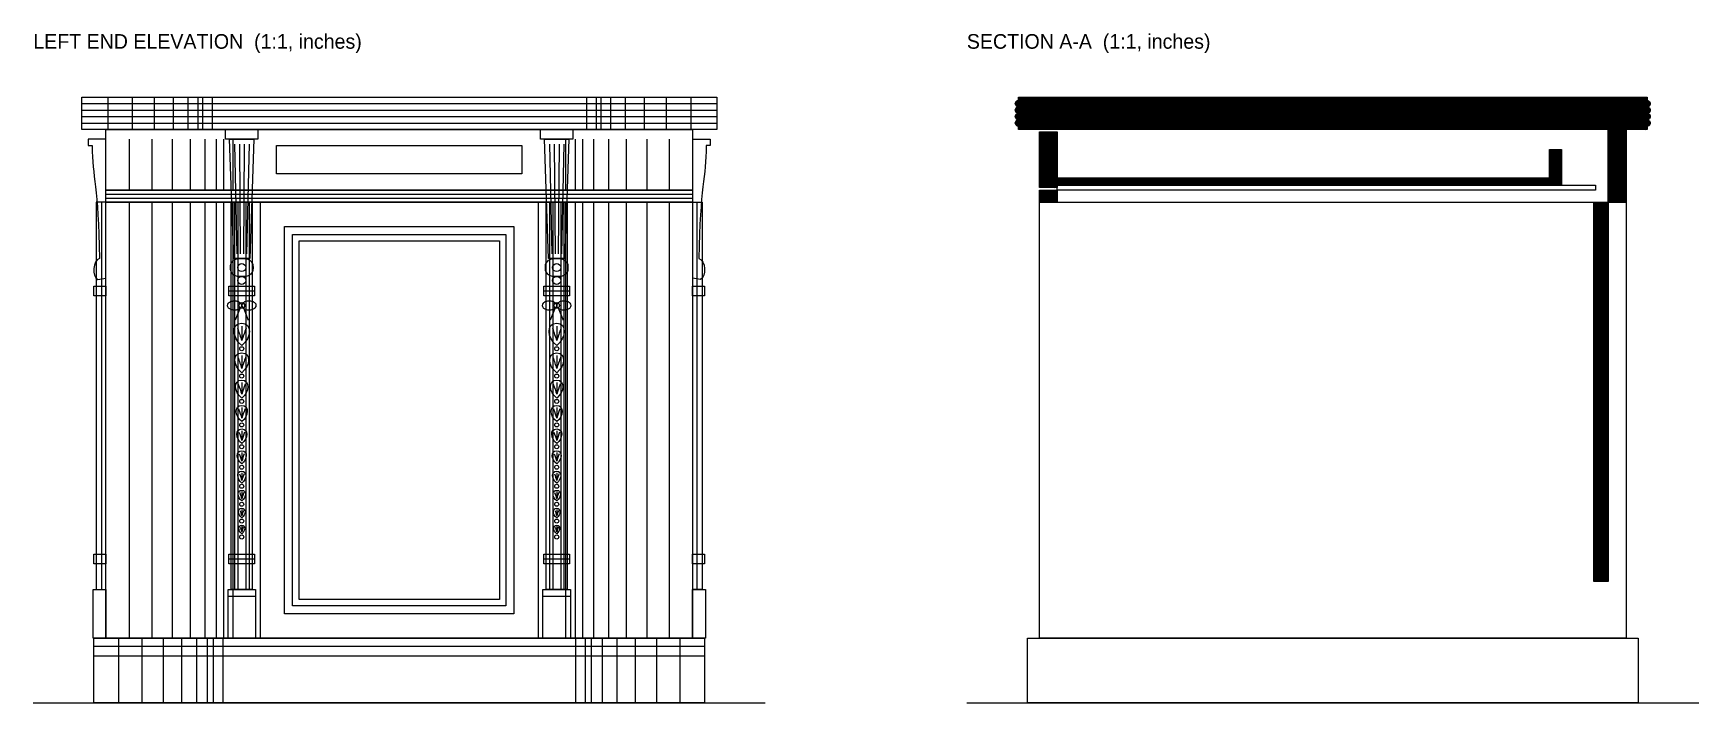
# Model space of a CAD drawing. Header units: inches. Extents: x 0 to 404, y -9 to 35.
# Drawn here: x 114.4 to 195.6, y 0 to 32.6 of the extents above; entities that cross this region are included whole.
import ezdxf

# ---------------------------------------------------------------- set-up
doc = ezdxf.new("R2010")
doc.units = ezdxf.units.IN
doc.header["$MEASUREMENT"] = 0
for name, color, linetype in [('Left end elevation', 7, 'Continuous'), ('Section A-A', 7, 'Continuous'), ('Section A-A hatch', 8, 'Continuous')]:
    doc.layers.add(name, color=color, linetype=linetype)

msp = doc.modelspace()

# ---------------------------------------------------------------- hatches: boundary and pattern name
at = {"layer": 'Section A-A hatch'}
h = msp.add_hatch(dxfattribs=at)
h.set_pattern_fill('ANSI31', scale=0.1574803)
h.paths.add_polyline_path([(162.437, 29.528), (193.106, 29.528), (193.106, 29.37), (193.127, 29.369), (193.147, 29.365), (193.167, 29.358), (193.185, 29.349), (193.202, 29.338), (193.218, 29.324), (193.231, 29.309), (193.243, 29.291), (193.252, 29.273), (193.258, 29.253), (193.262, 29.233), (193.264, 29.213), (193.262, 29.192), (193.258, 29.172), (193.252, 29.152), (193.243, 29.134), (193.231, 29.117), (193.218, 29.101), (193.202, 29.088), (193.185, 29.076), (193.167, 29.067), (193.147, 29.06), (193.127, 29.056), (193.106, 29.055), (193.127, 29.054), (193.147, 29.05), (193.167, 29.043), (193.185, 29.034), (193.202, 29.023), (193.218, 29.009), (193.231, 28.994), (193.243, 28.976), (193.252, 28.958), (193.258, 28.938), (193.262, 28.918), (193.264, 28.898), (193.262, 28.877), (193.258, 28.857), (193.252, 28.837), (193.243, 28.819), (193.231, 28.802), (193.218, 28.786), (193.202, 28.773), (193.185, 28.761), (193.167, 28.752), (193.147, 28.746), (193.127, 28.742), (193.106, 28.74), (193.127, 28.739), (193.147, 28.735), (193.167, 28.728), (193.185, 28.719), (193.202, 28.708), (193.218, 28.694), (193.231, 28.679), (193.243, 28.661), (193.252, 28.643), (193.258, 28.623), (193.262, 28.603), (193.264, 28.583), (193.262, 28.562), (193.258, 28.542), (193.252, 28.522), (193.243, 28.504), (193.231, 28.487), (193.218, 28.471), (193.202, 28.458), (193.185, 28.446), (193.167, 28.437), (193.147, 28.431), (193.127, 28.427), (193.106, 28.425), (193.127, 28.424), (193.147, 28.42), (193.167, 28.413), (193.185, 28.404), (193.202, 28.393), (193.218, 28.379), (193.231, 28.364), (193.243, 28.346), (193.252, 28.328), (193.258, 28.308), (193.262, 28.288), (193.264, 28.268), (193.262, 28.247), (193.258, 28.227), (193.252, 28.207), (193.243, 28.189), (193.231, 28.172), (193.218, 28.156), (193.202, 28.143), (193.185, 28.131), (193.167, 28.122), (193.147, 28.116), (193.127, 28.112), (193.106, 28.11), (193.106, 27.953), (162.437, 27.953), (162.437, 28.11), (162.416, 28.112), (162.396, 28.116), (162.377, 28.122), (162.358, 28.131), (162.341, 28.143), (162.326, 28.156), (162.312, 28.172), (162.301, 28.189), (162.291, 28.207), (162.285, 28.227), (162.281, 28.247), (162.28, 28.268), (162.281, 28.288), (162.285, 28.308), (162.291, 28.328), (162.301, 28.346), (162.312, 28.364), (162.326, 28.379), (162.341, 28.393), (162.358, 28.404), (162.377, 28.413), (162.396, 28.42), (162.416, 28.424), (162.437, 28.425), (162.416, 28.427), (162.396, 28.431), (162.377, 28.437), (162.358, 28.446), (162.341, 28.458), (162.326, 28.471), (162.312, 28.487), (162.301, 28.504), (162.291, 28.522), (162.285, 28.542), (162.281, 28.562), (162.28, 28.583), (162.281, 28.603), (162.285, 28.623), (162.291, 28.643), (162.301, 28.661), (162.312, 28.679), (162.326, 28.694), (162.341, 28.708), (162.358, 28.719), (162.377, 28.728), (162.396, 28.735), (162.416, 28.739), (162.437, 28.74), (162.416, 28.742), (162.396, 28.746), (162.377, 28.752), (162.358, 28.761), (162.341, 28.773), (162.326, 28.786), (162.312, 28.802), (162.301, 28.819), (162.291, 28.837), (162.285, 28.857), (162.281, 28.877), (162.28, 28.898), (162.281, 28.918), (162.285, 28.938), (162.291, 28.958), (162.301, 28.976), (162.312, 28.994), (162.326, 29.009), (162.341, 29.023), (162.358, 29.034), (162.377, 29.043), (162.396, 29.05), (162.416, 29.054), (162.437, 29.055), (162.416, 29.056), (162.396, 29.06), (162.377, 29.067), (162.358, 29.076), (162.341, 29.088), (162.326, 29.101), (162.312, 29.117), (162.301, 29.134), (162.291, 29.152), (162.285, 29.172), (162.281, 29.192), (162.28, 29.213), (162.281, 29.233), (162.285, 29.253), (162.291, 29.273), (162.301, 29.291), (162.312, 29.309), (162.326, 29.324), (162.341, 29.338), (162.358, 29.349), (162.377, 29.358), (162.396, 29.365), (162.416, 29.369), (162.437, 29.37), (162.437, 29.528)])
h = msp.add_hatch(dxfattribs=at)
h.set_pattern_fill('ANSI31', scale=0.1574803)
h.paths.add_polyline_path([(163.461, 27.835), (164.327, 27.835), (164.327, 25.118), (163.461, 25.118), (163.461, 27.835)])
h = msp.add_hatch(dxfattribs=at)
h.set_pattern_fill('ANSI31', scale=0.1574803)
h.paths.add_polyline_path([(191.217, 27.953), (192.083, 27.953), (192.083, 24.409), (191.217, 24.409), (191.217, 27.953)])
h = msp.add_hatch(dxfattribs=at)
h.set_pattern_fill('ANSI31', scale=0.1574803)
h.paths.add_polyline_path([(188.343, 26.969), (188.933, 26.969), (188.933, 25.236), (188.343, 25.236), (188.343, 26.969)])
h = msp.add_hatch(dxfattribs=at)
h.set_pattern_fill('ANSI31', scale=0.1574803)
h.paths.add_polyline_path([(164.327, 25.591), (188.933, 25.591), (188.933, 25.236), (164.327, 25.236), (164.327, 25.591)])
h = msp.add_hatch(dxfattribs=at)
h.set_pattern_fill('ANSI31', scale=0.1574803)
h.paths.add_polyline_path([(163.461, 25), (164.327, 25), (164.327, 24.409), (163.461, 24.409), (163.461, 25)])
h = msp.add_hatch(dxfattribs=at)
h.set_pattern_fill('ANSI31', scale=0.1574803)
h.paths.add_polyline_path([(190.508, 24.409), (191.217, 24.409), (191.217, 5.906), (190.508, 5.906), (190.508, 24.409)])

# ---------------------------------------------------------------- linework, layer by layer
at = {"layer": 'Left end elevation'}
for p, q in [((117.996, 29.528), (117.996, 27.953)), ((119.189, 29.528), (119.189, 27.953)), ((120.27, 29.528), (120.27, 27.953)), ((121.191, 29.528), (121.191, 27.953)), ((121.908, 29.528), (121.908, 27.953)), ((122.391, 29.528), (122.391, 27.953)), ((122.618, 29.528), (122.618, 27.953)), ((123.089, 29.528), (123.089, 27.953)), ((141.352, 29.528), (141.352, 27.953)), ((141.823, 29.528), (141.823, 27.953)), ((142.05, 29.528), (142.05, 27.953)), ((142.533, 29.528), (142.533, 27.953)), ((143.25, 29.528), (143.25, 27.953)), ((144.171, 29.528), (144.171, 27.953)), ((145.252, 29.528), (145.252, 27.953)), ((146.444, 29.528), (146.444, 27.953)), ((116.728, 29.213), (147.713, 29.213)), ((116.728, 28.898), (147.713, 28.898)), ((116.728, 28.583), (147.713, 28.583)), ((116.728, 28.268), (147.713, 28.268)), ((119.048, 27.48), (119.048, 25)), ((120.144, 27.48), (120.144, 25)), ((121.143, 27.48), (121.143, 25)), ((122.014, 27.48), (122.014, 25)), ((122.735, 27.48), (122.735, 25)), ((123.283, 27.48), (123.283, 25)), ((123.643, 27.48), (123.643, 25)), ((124.104, 27.48), (124.104, 25)), ((124.183, 27.244), (124.301, 21.89)), ((124.419, 27.244), (124.459, 21.89)), ((124.656, 27.244), (124.616, 21.89)), ((124.892, 27.244), (124.774, 21.89)), ((139.549, 27.244), (139.667, 21.89)), ((139.785, 27.244), (139.825, 21.89)), ((140.022, 27.244), (139.982, 21.89)), ((140.258, 27.244), (140.14, 21.89)), ((140.337, 27.48), (140.337, 25)), ((140.798, 27.48), (140.798, 25)), ((141.158, 27.48), (141.158, 25)), ((141.706, 27.48), (141.706, 25)), ((142.427, 27.48), (142.427, 25)), ((143.298, 27.48), (143.298, 25)), ((144.297, 27.48), (144.297, 25)), ((145.393, 27.48), (145.393, 25)), ((117.697, 24.409), (117.697, 5.512)), ((117.909, 24.803), (146.531, 24.803)), ((117.909, 24.606), (146.531, 24.606)), ((119.048, 24.409), (119.048, 3.15)), ((120.144, 24.409), (120.144, 3.15)), ((121.143, 24.409), (121.143, 3.15)), ((122.014, 24.409), (122.014, 3.15)), ((122.735, 24.409), (122.735, 3.15)), ((123.283, 24.409), (123.283, 3.15)), ((123.643, 24.409), (123.643, 3.15)), ((124.104, 24.409), (124.104, 3.15)), ((124.183, 24.409), (124.183, 5.512)), ((124.343, 24.409), (124.343, 5.512)), ((124.732, 24.409), (124.732, 5.512)), ((124.892, 24.409), (124.892, 5.512)), ((125.443, 24.409), (125.443, 3.15)), ((138.998, 24.409), (138.998, 3.15)), ((139.549, 24.409), (139.549, 5.512)), ((139.709, 24.409), (139.709, 5.512)), ((140.098, 24.409), (140.098, 5.512)), ((140.258, 24.409), (140.258, 5.512)), ((140.337, 24.409), (140.337, 3.15)), ((140.798, 24.409), (140.798, 3.15)), ((141.158, 24.409), (141.158, 3.15)), ((141.706, 24.409), (141.706, 3.15)), ((142.427, 24.409), (142.427, 3.15)), ((143.298, 24.409), (143.298, 3.15)), ((144.297, 24.409), (144.297, 3.15)), ((145.393, 24.409), (145.393, 3.15)), ((146.744, 24.409), (146.744, 5.512)), ((123.907, 20.079), (125.167, 20.079)), ((139.274, 20.079), (140.533, 20.079)), ((123.907, 7.008), (125.167, 7.008)), ((139.274, 7.008), (140.533, 7.008)), ((123.868, 5.197), (125.207, 5.197)), ((139.234, 5.197), (140.573, 5.197)), ((117.319, 2.756), (147.122, 2.756)), ((118.521, 3.15), (118.521, 0)), ((119.666, 3.15), (119.666, 0)), ((120.706, 3.15), (120.706, 0)), ((121.603, 3.15), (121.603, 0)), ((122.325, 3.15), (122.325, 0)), ((122.846, 3.15), (122.846, 0)), ((123.148, 3.15), (123.148, 0)), ((123.615, 3.15), (123.615, 0)), ((140.826, 3.15), (140.826, 0)), ((141.293, 3.15), (141.293, 0)), ((141.594, 3.15), (141.594, 0)), ((142.116, 3.15), (142.116, 0)), ((142.838, 3.15), (142.838, 0)), ((143.735, 3.15), (143.735, 0)), ((144.775, 3.15), (144.775, 0)), ((145.92, 3.15), (145.92, 0)), ((117.319, 2.283), (147.122, 2.283)), ((114.366, 0), (150.075, 0))]:
    msp.add_line(p, q, dxfattribs=at)
for points in [[(116.728, 29.528), (147.713, 29.528), (147.713, 27.953), (116.728, 27.953), (116.728, 29.528)], [(117.909, 27.953), (146.531, 27.953), (146.531, 25), (117.909, 25), (117.909, 27.953)], [(123.75, 27.953), (125.325, 27.953), (125.325, 27.48), (123.75, 27.48), (123.75, 27.953)], [(139.116, 27.953), (140.691, 27.953), (140.691, 27.48), (139.116, 27.48), (139.116, 27.953)], [(117.909, 27.48), (117.043, 27.48), (117.043, 27.165), (117.24, 27.165)], [(123.947, 27.48), (125.128, 27.48), (124.931, 21.654), (124.144, 21.654), (123.947, 27.48)], [(126.23, 27.165), (138.211, 27.165), (138.211, 25.787), (126.23, 25.787), (126.23, 27.165)], [(139.313, 27.48), (140.494, 27.48), (140.297, 21.654), (139.51, 21.654), (139.313, 27.48)], [(146.531, 27.48), (147.398, 27.48), (147.398, 27.165), (147.201, 27.165)], [(117.909, 24.409), (117.437, 24.409), (117.437, 5.512), (117.909, 5.512)], [(117.909, 25), (146.531, 25), (146.531, 24.409), (117.909, 24.409), (117.909, 25)], [(117.909, 24.409), (146.531, 24.409), (146.531, 3.15), (117.909, 3.15), (117.909, 24.409)], [(124.026, 24.409), (125.049, 24.409), (125.049, 5.512), (124.026, 5.512), (124.026, 24.409)], [(139.392, 24.409), (140.415, 24.409), (140.415, 5.512), (139.392, 5.512), (139.392, 24.409)], [(146.531, 24.409), (147.004, 24.409), (147.004, 5.512), (146.531, 5.512)], [(126.624, 23.228), (137.817, 23.228), (137.817, 4.331), (126.624, 4.331), (126.624, 23.228)], [(127.018, 22.835), (137.423, 22.835), (137.423, 4.724), (127.018, 4.724), (127.018, 22.835)], [(127.333, 22.52), (137.108, 22.52), (137.108, 5.039), (127.333, 5.039), (127.333, 22.52)], [(123.986, 21.181), (123.986, 21.26)], [(124.38, 21.654), (124.695, 21.654)], [(125.089, 21.26), (125.089, 21.181)], [(139.352, 21.181), (139.352, 21.26)], [(139.746, 21.654), (140.061, 21.654)], [(140.455, 21.26), (140.455, 21.181)], [(117.319, 20.315), (117.909, 20.315), (117.909, 19.843), (117.319, 19.843), (117.319, 20.315)], [(117.516, 20.63), (117.909, 20.709)], [(123.907, 20.315), (125.167, 20.315), (125.167, 19.843), (123.907, 19.843), (123.907, 20.315)], [(124.695, 20.787), (124.38, 20.787)], [(139.274, 20.315), (140.533, 20.315), (140.533, 19.843), (139.274, 19.843), (139.274, 20.315)], [(140.061, 20.787), (139.746, 20.787)], [(146.925, 20.63), (146.531, 20.709)], [(146.531, 20.315), (147.122, 20.315), (147.122, 19.843), (146.531, 19.843), (146.531, 20.315)], [(124.459, 19.252), (124.222, 18.661)], [(124.616, 19.252), (124.852, 18.661)], [(139.825, 19.252), (139.589, 18.661)], [(139.982, 19.252), (140.219, 18.661)], [(124.537, 18.362), (124.537, 17.654)], [(139.904, 18.362), (139.904, 17.654)], [(124.537, 16.935), (124.537, 16.298)], [(139.904, 16.935), (139.904, 16.298)], [(124.537, 15.616), (124.537, 15.042)], [(139.904, 15.616), (139.904, 15.042)], [(124.537, 14.393), (124.537, 13.876)], [(139.904, 14.393), (139.904, 13.876)], [(124.537, 13.257), (124.537, 12.792)], [(139.904, 13.257), (139.904, 12.792)], [(124.537, 12.199), (124.537, 11.78)], [(139.904, 12.199), (139.904, 11.78)], [(124.537, 11.211), (124.537, 10.835)], [(139.904, 11.211), (139.904, 10.835)], [(124.537, 10.287), (124.537, 9.948)], [(139.904, 10.287), (139.904, 9.948)], [(124.537, 9.42), (124.537, 9.115)], [(139.904, 9.42), (139.904, 9.115)], [(124.537, 8.604), (124.537, 8.329)], [(139.904, 8.604), (139.904, 8.329)], [(117.319, 7.244), (117.909, 7.244), (117.909, 6.772), (117.319, 6.772), (117.319, 7.244)], [(123.907, 7.244), (125.167, 7.244), (125.167, 6.772), (123.907, 6.772), (123.907, 7.244)], [(139.274, 7.244), (140.533, 7.244), (140.533, 6.772), (139.274, 6.772), (139.274, 7.244)], [(146.531, 7.244), (147.122, 7.244), (147.122, 6.772), (146.531, 6.772), (146.531, 7.244)], [(117.28, 5.512), (117.909, 5.512), (117.909, 3.15), (117.28, 3.15), (117.28, 5.512)], [(123.868, 5.512), (125.207, 5.512), (125.207, 3.15), (123.868, 3.15), (123.868, 5.512)], [(139.234, 5.512), (140.573, 5.512), (140.573, 3.15), (139.234, 3.15), (139.234, 5.512)], [(146.531, 5.512), (147.161, 5.512), (147.161, 3.15), (146.531, 3.15), (146.531, 5.512)], [(117.319, 3.15), (147.122, 3.15), (147.122, 0), (117.319, 0), (117.319, 3.15)]]:
    msp.add_lwpolyline(points, dxfattribs=at)
for centre, radius in [((124.537, 21.22), 0.197), ((139.904, 21.22), 0.197), ((124.537, 20.591), 0.197), ((139.904, 20.591), 0.197), ((124.537, 19.37), 0.138), ((139.904, 19.37), 0.138), ((124.537, 17.26), 0.0984), ((139.904, 17.26), 0.0984), ((124.537, 15.928), 0.0984), ((139.904, 15.928), 0.0984), ((124.537, 14.693), 0.0984), ((139.904, 14.693), 0.0984), ((124.537, 13.547), 0.0984), ((139.904, 13.547), 0.0984), ((124.537, 12.479), 0.0984), ((139.904, 12.479), 0.0984), ((124.537, 11.483), 0.0984), ((139.904, 11.483), 0.0984), ((124.537, 10.552), 0.0984), ((139.904, 10.552), 0.0984), ((124.537, 9.678), 0.0984), ((139.904, 9.678), 0.0984), ((124.537, 8.855), 0.0984), ((139.904, 8.855), 0.0984), ((124.537, 8.08), 0.0984), ((139.904, 8.08), 0.0984)]:
    msp.add_circle(centre, radius, dxfattribs=at)
for points in [[(117.24, 27.165), (117.24, 25.591), (117.555, 25.197), (117.594, 21.654)], [(147.201, 27.165), (147.201, 25.591), (146.886, 25.197), (146.846, 21.654)], [(117.594, 21.654), (117.28, 21.575), (117.201, 20.787), (117.516, 20.63)], [(146.846, 21.654), (147.161, 21.575), (147.24, 20.787), (146.925, 20.63)], [(124.537, 17.417), (124.065, 17.795), (124.018, 18.504), (124.537, 18.504)], [(124.33, 18.268), (124.405, 18.047), (124.474, 17.843), (124.537, 17.654)], [(124.537, 18.504), (125.057, 18.504), (125.01, 17.795), (124.537, 17.417)], [(124.745, 18.268), (124.67, 18.047), (124.6, 17.843), (124.537, 17.654)], [(139.904, 17.417), (139.431, 17.795), (139.384, 18.504), (139.904, 18.504)], [(139.696, 18.268), (139.771, 18.047), (139.841, 17.843), (139.904, 17.654)], [(139.904, 18.504), (140.423, 18.504), (140.376, 17.795), (139.904, 17.417)], [(140.111, 18.268), (140.036, 18.047), (139.967, 17.843), (139.904, 17.654)], [(124.537, 16.085), (124.112, 16.425), (124.07, 17.063), (124.537, 17.063)], [(124.35, 16.85), (124.418, 16.652), (124.481, 16.468), (124.537, 16.298)], [(124.537, 17.063), (125.005, 17.063), (124.963, 16.425), (124.537, 16.085)], [(124.724, 16.85), (124.656, 16.652), (124.594, 16.468), (124.537, 16.298)], [(139.904, 16.085), (139.478, 16.425), (139.436, 17.063), (139.904, 17.063)], [(139.716, 16.85), (139.784, 16.652), (139.847, 16.468), (139.904, 16.298)], [(139.904, 17.063), (140.371, 17.063), (140.329, 16.425), (139.904, 16.085)], [(140.091, 16.85), (140.023, 16.652), (139.96, 16.468), (139.904, 16.298)], [(124.537, 14.851), (124.155, 15.157), (124.116, 15.731), (124.537, 15.731)], [(124.369, 15.539), (124.43, 15.361), (124.486, 15.195), (124.537, 15.042)], [(124.537, 15.731), (124.958, 15.731), (124.92, 15.157), (124.537, 14.851)], [(124.706, 15.539), (124.645, 15.361), (124.588, 15.195), (124.537, 15.042)], [(139.904, 14.851), (139.521, 15.157), (139.483, 15.731), (139.904, 15.731)], [(139.735, 15.539), (139.796, 15.361), (139.853, 15.195), (139.904, 15.042)], [(139.904, 15.731), (140.324, 15.731), (140.286, 15.157), (139.904, 14.851)], [(140.072, 15.539), (140.011, 15.361), (139.955, 15.195), (139.904, 15.042)], [(124.537, 13.704), (124.193, 13.98), (124.159, 14.496), (124.537, 14.496)], [(124.386, 14.324), (124.441, 14.163), (124.491, 14.014), (124.537, 13.876)], [(124.537, 14.496), (124.916, 14.496), (124.882, 13.98), (124.537, 13.704)], [(124.689, 14.324), (124.634, 14.163), (124.583, 14.014), (124.537, 13.876)], [(139.904, 13.704), (139.559, 13.98), (139.525, 14.496), (139.904, 14.496)], [(139.752, 14.324), (139.807, 14.163), (139.858, 14.014), (139.904, 13.876)], [(139.904, 14.496), (140.282, 14.496), (140.248, 13.98), (139.904, 13.704)], [(140.055, 14.324), (140, 14.163), (139.949, 14.014), (139.904, 13.876)], [(124.537, 12.637), (124.227, 12.885), (124.196, 13.35), (124.537, 13.35)], [(124.401, 13.195), (124.451, 13.05), (124.496, 12.916), (124.537, 12.792)], [(124.537, 13.35), (124.878, 13.35), (124.847, 12.885), (124.537, 12.637)], [(124.674, 13.195), (124.624, 13.05), (124.579, 12.916), (124.537, 12.792)], [(139.904, 12.637), (139.594, 12.885), (139.563, 13.35), (139.904, 13.35)], [(139.767, 13.195), (139.817, 13.05), (139.862, 12.916), (139.904, 12.792)], [(139.904, 13.35), (140.245, 13.35), (140.214, 12.885), (139.904, 12.637)], [(140.04, 13.195), (139.99, 13.05), (139.945, 12.916), (139.904, 12.792)], [(124.537, 11.641), (124.258, 11.864), (124.231, 12.282), (124.537, 12.282)], [(124.537, 12.282), (124.844, 12.282), (124.816, 11.864), (124.537, 11.641)], [(139.904, 11.641), (139.625, 11.864), (139.597, 12.282), (139.904, 12.282)], [(139.904, 12.282), (140.21, 12.282), (140.183, 11.864), (139.904, 11.641)], [(124.415, 12.143), (124.459, 12.013), (124.5, 11.892), (124.537, 11.78)], [(124.66, 12.143), (124.616, 12.013), (124.575, 11.892), (124.537, 11.78)], [(139.781, 12.143), (139.825, 12.013), (139.866, 11.892), (139.904, 11.78)], [(140.026, 12.143), (139.982, 12.013), (139.941, 11.892), (139.904, 11.78)], [(124.537, 10.709), (124.286, 10.91), (124.261, 11.287), (124.537, 11.287)], [(124.427, 11.161), (124.467, 11.044), (124.504, 10.935), (124.537, 10.835)], [(124.537, 11.287), (124.814, 11.287), (124.788, 10.91), (124.537, 10.709)], [(124.648, 11.161), (124.608, 11.044), (124.571, 10.935), (124.537, 10.835)], [(139.904, 10.709), (139.652, 10.91), (139.627, 11.287), (139.904, 11.287)], [(139.793, 11.161), (139.833, 11.044), (139.87, 10.935), (139.904, 10.835)], [(139.904, 11.287), (140.18, 11.287), (140.155, 10.91), (139.904, 10.709)], [(140.014, 11.161), (139.974, 11.044), (139.937, 10.935), (139.904, 10.835)], [(124.537, 9.835), (124.311, 10.016), (124.289, 10.355), (124.537, 10.355)], [(124.438, 10.242), (124.474, 10.136), (124.507, 10.038), (124.537, 9.948)], [(124.537, 10.355), (124.786, 10.355), (124.763, 10.016), (124.537, 9.835)], [(124.637, 10.242), (124.601, 10.136), (124.568, 10.038), (124.537, 9.948)], [(139.904, 9.835), (139.678, 10.016), (139.655, 10.355), (139.904, 10.355)], [(139.804, 10.242), (139.84, 10.136), (139.873, 10.038), (139.904, 9.948)], [(139.904, 10.355), (140.152, 10.355), (140.13, 10.016), (139.904, 9.835)], [(140.003, 10.242), (139.967, 10.136), (139.934, 10.038), (139.904, 9.948)], [(124.537, 9.013), (124.334, 9.176), (124.314, 9.481), (124.537, 9.481)], [(124.448, 9.379), (124.48, 9.284), (124.51, 9.196), (124.537, 9.115)], [(124.537, 9.481), (124.761, 9.481), (124.741, 9.176), (124.537, 9.013)], [(124.627, 9.379), (124.594, 9.284), (124.565, 9.196), (124.537, 9.115)], [(139.904, 9.013), (139.7, 9.176), (139.68, 9.481), (139.904, 9.481)], [(139.814, 9.379), (139.847, 9.284), (139.876, 9.196), (139.904, 9.115)], [(139.904, 9.481), (140.127, 9.481), (140.107, 9.176), (139.904, 9.013)], [(139.993, 9.379), (139.96, 9.284), (139.931, 9.196), (139.904, 9.115)], [(124.537, 8.238), (124.354, 8.384), (124.336, 8.659), (124.537, 8.659)], [(124.457, 8.567), (124.486, 8.482), (124.513, 8.402), (124.537, 8.329)], [(124.537, 8.659), (124.739, 8.659), (124.72, 8.384), (124.537, 8.238)], [(124.618, 8.567), (124.589, 8.482), (124.562, 8.402), (124.537, 8.329)], [(139.904, 8.238), (139.721, 8.384), (139.702, 8.659), (139.904, 8.659)], [(139.823, 8.567), (139.852, 8.482), (139.879, 8.402), (139.904, 8.329)], [(139.904, 8.659), (140.105, 8.659), (140.087, 8.384), (139.904, 8.238)], [(139.984, 8.567), (139.955, 8.482), (139.928, 8.402), (139.904, 8.329)]]:
    msp.add_open_spline(points, degree=3, dxfattribs=at)
for points, knots in [([(123.986, 21.26), (123.986, 21.329), (124.004, 21.397), (124.039, 21.457), (124.074, 21.517), (124.123, 21.566), (124.183, 21.601), (124.243, 21.635), (124.311, 21.654), (124.38, 21.654)], [0, 0, 0, 0, 1, 1, 1, 2, 2, 2, 3, 3, 3, 3]), ([(124.38, 20.787), (124.311, 20.787), (124.243, 20.806), (124.183, 20.84), (124.123, 20.875), (124.074, 20.924), (124.039, 20.984), (124.004, 21.044), (123.986, 21.112), (123.986, 21.181)], [0, 0, 0, 0, 1, 1, 1, 2, 2, 2, 3, 3, 3, 3]), ([(124.695, 21.654), (124.764, 21.654), (124.832, 21.635), (124.892, 21.601), (124.952, 21.566), (125.001, 21.517), (125.036, 21.457), (125.07, 21.397), (125.089, 21.329), (125.089, 21.26)], [0, 0, 0, 0, 1, 1, 1, 2, 2, 2, 3, 3, 3, 3]), ([(125.089, 21.181), (125.089, 21.112), (125.07, 21.044), (125.036, 20.984), (125.001, 20.924), (124.952, 20.875), (124.892, 20.84), (124.832, 20.806), (124.764, 20.787), (124.695, 20.787)], [0, 0, 0, 0, 1, 1, 1, 2, 2, 2, 3, 3, 3, 3]), ([(139.352, 21.26), (139.352, 21.329), (139.371, 21.397), (139.405, 21.457), (139.44, 21.517), (139.489, 21.566), (139.549, 21.601), (139.609, 21.635), (139.677, 21.654), (139.746, 21.654)], [0, 0, 0, 0, 1, 1, 1, 2, 2, 2, 3, 3, 3, 3]), ([(139.746, 20.787), (139.677, 20.787), (139.609, 20.806), (139.549, 20.84), (139.489, 20.875), (139.44, 20.924), (139.405, 20.984), (139.371, 21.044), (139.352, 21.112), (139.352, 21.181)], [0, 0, 0, 0, 1, 1, 1, 2, 2, 2, 3, 3, 3, 3]), ([(140.061, 21.654), (140.13, 21.654), (140.198, 21.635), (140.258, 21.601), (140.318, 21.566), (140.367, 21.517), (140.402, 21.457), (140.437, 21.397), (140.455, 21.329), (140.455, 21.26)], [0, 0, 0, 0, 1, 1, 1, 2, 2, 2, 3, 3, 3, 3]), ([(140.455, 21.181), (140.455, 21.112), (140.437, 21.044), (140.402, 20.984), (140.367, 20.924), (140.318, 20.875), (140.258, 20.84), (140.198, 20.806), (140.13, 20.787), (140.061, 20.787)], [0, 0, 0, 0, 1, 1, 1, 2, 2, 2, 3, 3, 3, 3]), ([(124.537, 19.37), (124.537, 19.332), (124.521, 19.295), (124.49, 19.262), (124.459, 19.229), (124.414, 19.202), (124.36, 19.183), (124.306, 19.164), (124.245, 19.154), (124.183, 19.154), (124.121, 19.154), (124.06, 19.164), (124.006, 19.183), (123.952, 19.202), (123.907, 19.229), (123.876, 19.262), (123.845, 19.295), (123.829, 19.332), (123.829, 19.37), (123.829, 19.408), (123.845, 19.445), (123.876, 19.478), (123.907, 19.511), (123.952, 19.539), (124.006, 19.558), (124.06, 19.577), (124.121, 19.587), (124.183, 19.587), (124.245, 19.587), (124.306, 19.577), (124.36, 19.558), (124.414, 19.539), (124.459, 19.511), (124.49, 19.478), (124.521, 19.445), (124.537, 19.408), (124.537, 19.37)], [0, 0, 0, 0, 1, 1, 1, 2, 2, 2, 3, 3, 3, 4, 4, 4, 5, 5, 5, 6, 6, 6, 7, 7, 7, 8, 8, 8, 9, 9, 9, 10, 10, 10, 11, 11, 11, 12, 12, 12, 12]), ([(125.246, 19.37), (125.246, 19.332), (125.23, 19.295), (125.199, 19.262), (125.167, 19.229), (125.123, 19.202), (125.069, 19.183), (125.015, 19.164), (124.954, 19.154), (124.892, 19.154), (124.83, 19.154), (124.768, 19.164), (124.715, 19.183), (124.661, 19.202), (124.616, 19.229), (124.585, 19.262), (124.554, 19.295), (124.537, 19.332), (124.537, 19.37), (124.537, 19.408), (124.554, 19.445), (124.585, 19.478), (124.616, 19.511), (124.661, 19.539), (124.715, 19.558), (124.768, 19.577), (124.83, 19.587), (124.892, 19.587), (124.954, 19.587), (125.015, 19.577), (125.069, 19.558), (125.123, 19.539), (125.167, 19.511), (125.199, 19.478), (125.23, 19.445), (125.246, 19.408), (125.246, 19.37)], [0, 0, 0, 0, 1, 1, 1, 2, 2, 2, 3, 3, 3, 4, 4, 4, 5, 5, 5, 6, 6, 6, 7, 7, 7, 8, 8, 8, 9, 9, 9, 10, 10, 10, 11, 11, 11, 12, 12, 12, 12]), ([(139.904, 19.37), (139.904, 19.332), (139.887, 19.295), (139.856, 19.262), (139.825, 19.229), (139.78, 19.202), (139.726, 19.183), (139.673, 19.164), (139.611, 19.154), (139.549, 19.154), (139.487, 19.154), (139.426, 19.164), (139.372, 19.183), (139.318, 19.202), (139.273, 19.229), (139.242, 19.262), (139.211, 19.295), (139.195, 19.332), (139.195, 19.37), (139.195, 19.408), (139.211, 19.445), (139.242, 19.478), (139.273, 19.511), (139.318, 19.539), (139.372, 19.558), (139.426, 19.577), (139.487, 19.587), (139.549, 19.587), (139.611, 19.587), (139.673, 19.577), (139.726, 19.558), (139.78, 19.539), (139.825, 19.511), (139.856, 19.478), (139.887, 19.445), (139.904, 19.408), (139.904, 19.37)], [0, 0, 0, 0, 1, 1, 1, 2, 2, 2, 3, 3, 3, 4, 4, 4, 5, 5, 5, 6, 6, 6, 7, 7, 7, 8, 8, 8, 9, 9, 9, 10, 10, 10, 11, 11, 11, 12, 12, 12, 12]), ([(140.612, 19.37), (140.612, 19.332), (140.596, 19.295), (140.565, 19.262), (140.534, 19.229), (140.489, 19.202), (140.435, 19.183), (140.381, 19.164), (140.32, 19.154), (140.258, 19.154), (140.196, 19.154), (140.135, 19.164), (140.081, 19.183), (140.027, 19.202), (139.982, 19.229), (139.951, 19.262), (139.92, 19.295), (139.904, 19.332), (139.904, 19.37), (139.904, 19.408), (139.92, 19.445), (139.951, 19.478), (139.982, 19.511), (140.027, 19.539), (140.081, 19.558), (140.135, 19.577), (140.196, 19.587), (140.258, 19.587), (140.32, 19.587), (140.381, 19.577), (140.435, 19.558), (140.489, 19.539), (140.534, 19.511), (140.565, 19.478), (140.596, 19.445), (140.612, 19.408), (140.612, 19.37)], [0, 0, 0, 0, 1, 1, 1, 2, 2, 2, 3, 3, 3, 4, 4, 4, 5, 5, 5, 6, 6, 6, 7, 7, 7, 8, 8, 8, 9, 9, 9, 10, 10, 10, 11, 11, 11, 12, 12, 12, 12])]:
    msp.add_open_spline(points, degree=3, knots=knots, dxfattribs=at)
at = {"layer": 'Section A-A'}
msp.add_line((159.917, 0), (195.626, 0), dxfattribs=at)
for points in [[(162.437, 29.528), (193.106, 29.528), (193.106, 29.37)], [(162.437, 29.37), (162.437, 29.528)], [(193.106, 28.11), (193.106, 27.953), (162.437, 27.953), (162.437, 28.11)], [(163.461, 27.835), (164.327, 27.835), (164.327, 25.118), (163.461, 25.118), (163.461, 27.835)], [(191.217, 27.953), (192.083, 27.953), (192.083, 24.409), (191.217, 24.409), (191.217, 27.953)], [(188.343, 26.969), (188.933, 26.969), (188.933, 25.236), (188.343, 25.236), (188.343, 26.969)], [(164.327, 25.591), (188.933, 25.591), (188.933, 25.236), (164.327, 25.236), (164.327, 25.591)], [(164.327, 25.236), (190.587, 25.236), (190.587, 25), (164.327, 25), (164.327, 25.236)], [(163.461, 25), (164.327, 25), (164.327, 24.409), (163.461, 24.409), (163.461, 25)], [(163.461, 24.409), (192.083, 24.409), (192.083, 3.15), (163.461, 3.15), (163.461, 24.409)], [(190.508, 24.409), (191.217, 24.409), (191.217, 5.906), (190.508, 5.906), (190.508, 24.409)], [(162.87, 3.15), (192.673, 3.15), (192.673, 0), (162.87, 0), (162.87, 3.15)]]:
    msp.add_lwpolyline(points, dxfattribs=at)
for points in [[(162.437, 29.055), (162.409, 29.055), (162.382, 29.062), (162.358, 29.076), (162.334, 29.09), (162.314, 29.11), (162.301, 29.134), (162.287, 29.158), (162.28, 29.185), (162.28, 29.213), (162.28, 29.24), (162.287, 29.267), (162.301, 29.291), (162.314, 29.315), (162.334, 29.335), (162.358, 29.349), (162.382, 29.363), (162.409, 29.37), (162.437, 29.37)], [(193.106, 29.37), (193.134, 29.37), (193.161, 29.363), (193.185, 29.349), (193.209, 29.335), (193.229, 29.315), (193.243, 29.291), (193.257, 29.267), (193.264, 29.24), (193.264, 29.213), (193.264, 29.185), (193.257, 29.158), (193.243, 29.134), (193.229, 29.11), (193.209, 29.09), (193.185, 29.076), (193.161, 29.062), (193.134, 29.055), (193.106, 29.055)], [(162.437, 28.74), (162.409, 28.74), (162.382, 28.747), (162.358, 28.761), (162.334, 28.775), (162.314, 28.795), (162.301, 28.819), (162.287, 28.843), (162.28, 28.87), (162.28, 28.898), (162.28, 28.925), (162.287, 28.952), (162.301, 28.976), (162.314, 29), (162.334, 29.02), (162.358, 29.034), (162.382, 29.048), (162.409, 29.055), (162.437, 29.055)], [(162.437, 28.425), (162.409, 28.425), (162.382, 28.432), (162.358, 28.446), (162.334, 28.46), (162.314, 28.48), (162.301, 28.504), (162.287, 28.528), (162.28, 28.555), (162.28, 28.583), (162.28, 28.61), (162.287, 28.637), (162.301, 28.661), (162.314, 28.685), (162.334, 28.705), (162.358, 28.719), (162.382, 28.733), (162.409, 28.74), (162.437, 28.74)], [(193.106, 29.055), (193.134, 29.055), (193.161, 29.048), (193.185, 29.034), (193.209, 29.02), (193.229, 29), (193.243, 28.976), (193.257, 28.952), (193.264, 28.925), (193.264, 28.898), (193.264, 28.87), (193.257, 28.843), (193.243, 28.819), (193.229, 28.795), (193.209, 28.775), (193.185, 28.761), (193.161, 28.747), (193.134, 28.74), (193.106, 28.74)], [(193.106, 28.74), (193.134, 28.74), (193.161, 28.733), (193.185, 28.719), (193.209, 28.705), (193.229, 28.685), (193.243, 28.661), (193.257, 28.637), (193.264, 28.61), (193.264, 28.583), (193.264, 28.555), (193.257, 28.528), (193.243, 28.504), (193.229, 28.48), (193.209, 28.46), (193.185, 28.446), (193.161, 28.432), (193.134, 28.425), (193.106, 28.425)], [(162.437, 28.11), (162.409, 28.11), (162.382, 28.118), (162.358, 28.131), (162.334, 28.145), (162.314, 28.165), (162.301, 28.189), (162.287, 28.213), (162.28, 28.24), (162.28, 28.268), (162.28, 28.295), (162.287, 28.323), (162.301, 28.346), (162.314, 28.37), (162.334, 28.39), (162.358, 28.404), (162.382, 28.418), (162.409, 28.425), (162.437, 28.425)], [(193.106, 28.425), (193.134, 28.425), (193.161, 28.418), (193.185, 28.404), (193.209, 28.39), (193.229, 28.37), (193.243, 28.346), (193.257, 28.323), (193.264, 28.295), (193.264, 28.268), (193.264, 28.24), (193.257, 28.213), (193.243, 28.189), (193.229, 28.165), (193.209, 28.145), (193.185, 28.131), (193.161, 28.118), (193.134, 28.11), (193.106, 28.11)]]:
    msp.add_open_spline(points, degree=3, knots=[0, 0, 0, 0, 1, 1, 1, 2, 2, 2, 3, 3, 3, 4, 4, 4, 5, 5, 5, 6, 6, 6, 6], dxfattribs=at)

# ---------------------------------------------------------------- texts
at = {"layer": 'LABELS'}
for s, p in [('LEFT END ELEVATION  (1:1, inches)', (114.366, 31.89)), ('SECTION A-A  (1:1, inches)', (159.917, 31.89))]:
    msp.add_text(s, height=0.71417, dxfattribs=at).set_placement(p)

doc.saveas('drawing.dxf')
